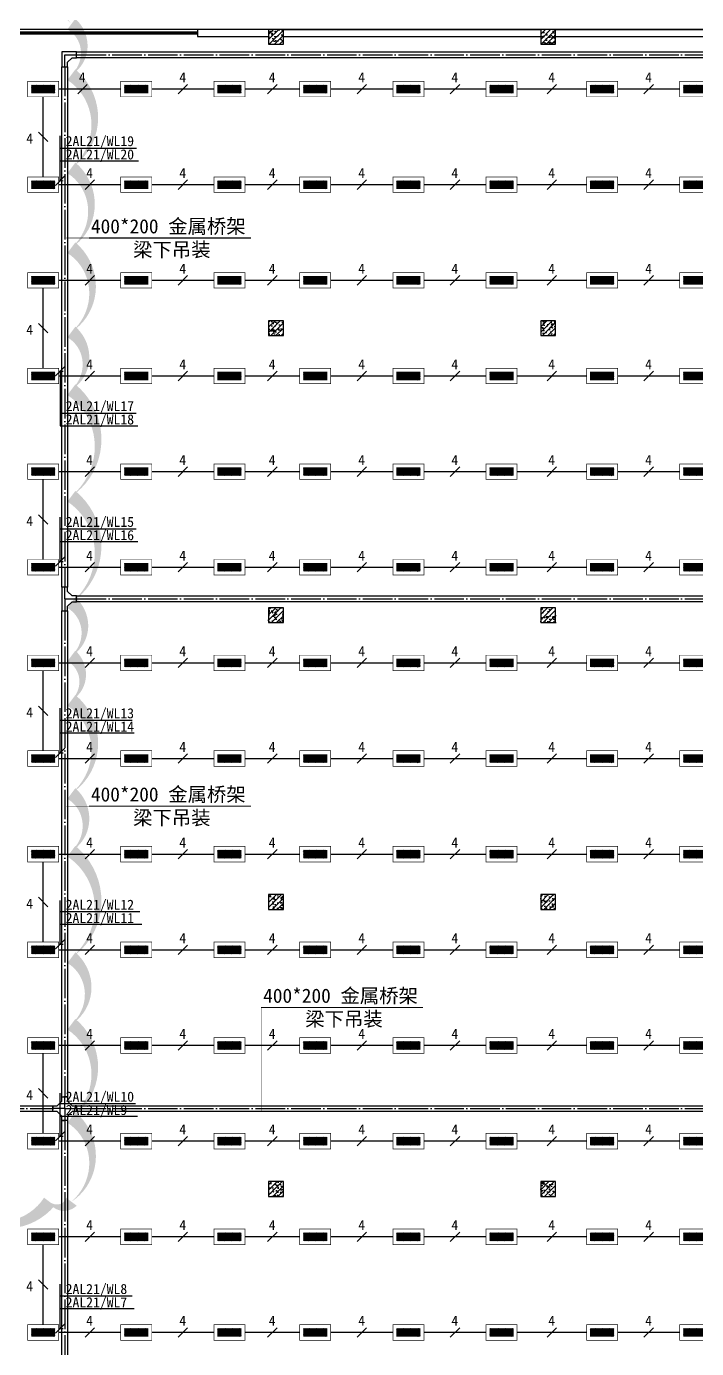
# Model space of a CAD drawing. Header units: millimetres. Extents: x -633009578 to 5705885, y -633235091 to 2571734.
# Drawn here: x 2807183 to 2829841, y 1879104 to 1923800 of the extents above; entities that cross this region are included whole.
import ezdxf

# ---------------------------------------------------------------- set-up
doc = ezdxf.new("R2010")
doc.units = ezdxf.units.MM
doc.header["$LTSCALE"] = 1000
doc.header["$MEASUREMENT"] = 0
for name, pattern in [('DASH', [0.35, 0.25, -0.1]), ('DASHED2', [0.375, 0.25, -0.125]), ('DOTE', [2.4200000000000004, 2, -0.2, 0.02, -0.2])]:
    doc.linetypes.add(name, pattern=pattern)
doc.layers.get('0').update_dxf_attribs({"color": 9})
for name, color, linetype in [('3T_WOOD', 21, 'Continuous'), ('A-COLUM(柱)', 255, 'Continuous'), ('A-DOOR(门）', 4, 'Continuous'), ('A-FLOR(看线)', 8, 'Continuous'), ('A-WALL(墙)', 255, 'Continuous'), ('DIM_MODI', 6, 'Continuous'), ('电-强电平面-标注', 3, 'Continuous'), ('电-强电平面-线缆', 3, 'Continuous'), ('电-桥架', 4, 'Continuous'), ('设备-照明', 3, 'Continuous'), ('设备-箱柜', 3, 'Continuous')]:
    doc.layers.add(name, color=color, linetype=linetype)
doc.styles.add('ELEC-DIM', font='simhei.ttf')
doc.styles.add('IDQSTYLE', font='simhei.ttf', dxfattribs={"width": 0.707, "bigfont": 'hztxt.shx'})

# ---------------------------------------------------------------- blocks, each defined once
blk = doc.blocks.new('$DorLib2D$00000213')
at = {"color": 0, "linetype": 'DASH', "const_width": 0.02}
blk.add_lwpolyline([(0.5, 3.552713678800501e-15), (-0.5, 3.552713678800501e-15)], dxfattribs=at)
blk = doc.blocks.new('_FZH')
h = blk.add_hatch()
h.set_pattern_fill('钢筋混凝土', color=256, scale=0.1, style=0)
h.set_pattern_definition([(45, (0, 0), (-0.1767766952966369, 0.1767766952966369), []), (50, (0, 0), (0.7172601826007535, -0.06275213498259512), [0.07500000000000001, -0.8250000000000001]), (355, (0, 0), (-0.138751333613, 0.7521921337000119), [0.06, -0.66]), (100.4514, (0.05977168000000001, -0.00522934), (0.5785093817140216, 0.6894395420609536), [0.06374019, -0.701142112]), (46.1842, (0, 0.2), (1.067241048625645, -0.1655190143290181), [0.1125, -1.2375]), (96.6356, (0.088936745, 0.186206693), (0.9346627055487033, 0.9741178709004418), [0.095610288, -1.051713]), (351.1842, (0, 0.2), (0.9346619451336272, 0.9741186009253247), [0.09000000000000001, -0.9900000000000001]), (21, (0.1, 0.15), (0.5969070521184617, -0.4026188906653388), [0.07500000000000001, -0.8250000000000001]), (326, (0.1, 0.15), (0.2433153319215824, 0.7251500450468529), [0.06, -0.66]), (71.4514, (0.149742233, 0.116448394), (0.84022262858149, 0.3225304967099524), [0.06374019, -0.701142112]), (37.50000000000001, (0, 0), (0.01215985531729062, 0.3328938538313115), [0, -0.652, 0, -0.67, 0, -0.6625000000000001]), (7.499999999999999, (0, 0), (0.2630695374421486, 0.3944117118823603), [0, -0.382, 0, -0.637, 0, -0.2525]), (-32.5, (-0.223, 0), (0.533822436172409, -0.02255487173437976), [0, -0.25, 0, -0.78, 0, -1.035]), (-42.5, (-0.323, 0), (0.5831861693423862, 0.1001049823323177), [0, -0.325, 0, -0.518, 0, -0.735])])
h.paths.add_polyline_path([(-0.5, -0.5), (0.5, -0.5), (0.5, 0.5), (-0.5, 0.5)])
blk.add_lwpolyline([(-0.5, -0.5), (0.5, -0.5), (0.5, 0.5), (-0.5, 0.5)], close=True)
blk = doc.blocks.new('9-3-1')
at = {"layer": 'A-FLOR(看线)'}
blk.add_lwpolyline([(1188740.598288323, 1245722.080888252), (1150790.598288637, 1245722.080878836)], dxfattribs=at)
at = {"layer": 'A-WALL(墙)'}
for p, q in [((1159490.598288553, 1245722.080887516), (1157090.598288573, 1245722.080887501)), ((1157090.598288573, 1245722.080887501), (1157090.598288573, 1245482.080887501)), ((1159990.598288553, 1245722.080887501), (1168690.598288553, 1245722.080887506)), ((1169190.598288553, 1245722.080887511), (1178390.598288553, 1245722.080887514)), ((1157090.598288573, 1245482.080887501), (1159490.598288553, 1245482.080887494)), ((1159990.598288553, 1245482.080887501), (1168690.598288553, 1245482.080887499)), ((1169190.598288553, 1245482.080887511), (1178390.598288553, 1245482.080887509))]:
    blk.add_line(p, q, dxfattribs=at)
at = {"layer": 'DIM_MODI', "color": 8}
blk.add_lwpolyline([(1148929.296649851, 1206091.103132453, 0, 450, 0.5), (1152079.296649851, 1206091.103132453, 0, 450, 0.5), (1152824.127306806, 1206091.103132453, 0, 450, 0.5), (1152824.127306806, 1208941.103132453, 0, 450, 0.5), (1152824.127306806, 1212091.103132453, 0, 450, 0.5), (1152824.127306806, 1214341.103132453, 0, 450, 0.5), (1152824.127306806, 1217941.103132453, 0, 450, 0.5), (1152824.127306806, 1219891.103132453, 0, 450, 0.5), (1152824.127306806, 1223041.103132453, 0, 450, 0.5), (1152824.127306806, 1224541.103132453, 0, 450, 0.5), (1152824.127306806, 1226341.103132453, 0, 450, 0.5), (1152824.127306806, 1229941.103132453, 0, 450, 0.5), (1152824.127306806, 1233541.103132453, 0, 450, 0.5), (1152824.127306806, 1235491.103132453, 0, 450, 0.5), (1152824.127306806, 1238341.103132453, 0, 450, 0.5), (1152824.127306806, 1241041.103132453, 0, 450, 0.5), (1152824.127306806, 1244191.103132453, 0, 450, 0.5), (1152824.127306806, 1245902.492323054, 0, 450, 0.5), (1148929.296649851, 1245902.492323054, 0, 450, 0.5)], format="xyseb", dxfattribs=at)
at = {"layer": 'A-COLUM(柱)', "xscale": 500, "yscale": 500, "zscale": 500}
for p in [(1159740.598288325, 1245472.080887664), (1168940.598288325, 1245472.080887664), (1159740.598288325, 1235622.080887664), (1168940.598288325, 1235622.080887664), (1159740.598288325, 1225922.080887664), (1168940.598288325, 1225922.080887664), (1159740.598288325, 1216222.080887664), (1168940.598288325, 1216222.080887664), (1159740.598288325, 1206522.080887664), (1168940.598288325, 1206522.080887664)]:
    blk.add_blockref('_FZH', p, dxfattribs=at)
at = {"layer": 'A-DOOR(门）', "extrusion": (0, 0, -1), "xscale": 6000, "yscale": 6000, "zscale": 6000}
blk.add_blockref('$DorLib2D$00000213', (-1154090.598288554, 1245602.080887502), dxfattribs=at)
blk = doc.blocks.new('*X353')
at = {"color": 0, "linetype": 'Continuous'}
for p, q in [((277.1059544658493, 221.9516255332986), (279.536990929048, 224.3826619964973)), ((277.1059544658493, 222.2344682457732), (279.2541482165735, 224.3826619964973)), ((277.1059544658493, 222.5173109582479), (278.9713055040988, 224.3826619964973)), ((277.1059544658493, 222.8001536707225), (278.6884627916242, 224.3826619964973)), ((277.1059544658493, 223.0829963831971), (278.4056200791496, 224.3826619964973)), ((277.1059544658493, 223.3658390956717), (278.122777366675, 224.3826619964973)), ((277.1059544658493, 223.6486818081463), (277.8399346542004, 224.3826619964973)), ((277.1059544658493, 223.9315245206209), (277.5570919417257, 224.3826619964973)), ((277.1059544658493, 224.2143672330955), (277.2742492292511, 224.3826619964973)), ((277.3198336415227, 221.8826619964973), (279.8198336415227, 224.3826619964973)), ((277.6026763539973, 221.8826619964973), (280.1026763539973, 224.3826619964973)), ((277.8855190664719, 221.8826619964973), (280.3855190664719, 224.3826619964973)), ((278.1683617789465, 221.8826619964973), (280.6683617789466, 224.3826619964973)), ((278.4512044914212, 221.8826619964973), (280.9512044914212, 224.3826619964973)), ((278.7340472038958, 221.8826619964973), (281.2340472038958, 224.3826619964973)), ((279.0168899163704, 221.8826619964973), (281.5168899163704, 224.3826619964973)), ((279.299732628845, 221.8826619964973), (281.799732628845, 224.3826619964973)), ((279.5825753413196, 221.8826619964973), (282.0825753413196, 224.3826619964973)), ((279.8654180537943, 221.8826619964973), (282.3654180537943, 224.3826619964973)), ((280.1482607662689, 221.8826619964973), (282.6482607662689, 224.3826619964973)), ((280.4311034787435, 221.8826619964973), (282.9311034787435, 224.3826619964973)), ((280.7139461912181, 221.8826619964973), (283.2139461912181, 224.3826619964973)), ((280.9967889036927, 221.8826619964973), (283.4967889036927, 224.3826619964973)), ((281.2796316161674, 221.8826619964973), (283.7796316161674, 224.3826619964973)), ((281.5624743286419, 221.8826619964973), (284.062474328642, 224.3826619964973)), ((281.8453170411166, 221.8826619964973), (284.3453170411166, 224.3826619964973)), ((282.1281597535912, 221.8826619964973), (284.6059544658494, 224.3604567087555)), ((282.4110024660658, 221.8826619964973), (284.6059544658494, 224.0776139962809)), ((282.6938451785405, 221.8826619964973), (284.6059544658494, 223.7947712838063)), ((282.976687891015, 221.8826619964973), (284.6059544658494, 223.5119285713317)), ((283.2595306034897, 221.8826619964973), (284.6059544658494, 223.229085858857)), ((283.5423733159643, 221.8826619964973), (284.6059544658494, 222.9462431463824)), ((283.8252160284389, 221.8826619964973), (284.6059544658494, 222.6634004339078)), ((284.1080587409135, 221.8826619964973), (284.6059544658494, 222.3805577214332)), ((284.3909014533882, 221.8826619964973), (284.6059544658494, 222.0977150089586))]:
    blk.add_line(p, q, dxfattribs=at)
blk = doc.blocks.new('HC000062')
at = {"color": 0, "linetype": 'Continuous', "const_width": 0.2}
for points in [[(-4.97662087547036, 2.499999999999943), (5.023379124529697, 2.499999999999943), (5.023379124529697, -2.500000000000057), (-4.97662087547036, -2.500000000000057), (-4.97662087547036, 2.499999999999943)], [(-3.72662087547036, 1.25), (-3.72662087547036, -1.250000000000057), (3.773379124529697, -1.250000000000057), (3.773379124529697, 1.25), (-3.72662087547036, 1.25)]]:
    blk.add_lwpolyline(points, dxfattribs=at)
at = {"color": 0, "linetype": 'Continuous'}
blk.add_blockref('*X353', (-280.8325753413197, -223.1326619964974), dxfattribs=at)
at = {"color": 0, "style": 'IDQSTYLE', "width": 0.7}
blk.add_attdef('PSFHATT', (7.023379124529697, -2.500000000000057), '', height=2.5, dxfattribs=at)

msp = doc.modelspace()

# ---------------------------------------------------------------- linework, layer by layer
at = {"layer": '电-强电平面-标注'}
for p, q in [((2809233.547865569, 1921842.029281538), (2808915.349814036, 1921523.831230003)), ((2812631.547865569, 1921842.029281538), (2812313.349814036, 1921523.831230003)), ((2815656.547865569, 1921842.029281538), (2815338.349814036, 1921523.831230003)), ((2818681.547865569, 1921842.029281538), (2818363.349814036, 1921523.831230003)), ((2821831.547865569, 1921842.029281538), (2821513.349814036, 1921523.831230003)), ((2825106.547865569, 1921842.029281538), (2824788.349814036, 1921523.831230003)), ((2828381.547865569, 1921842.029281538), (2828063.349814036, 1921523.831230003)), ((2807588.349814035, 1920225.412614866), (2807906.54786557, 1919907.214563332)), ((2808321.645043829, 1918584.929766567), (2808321.645043829, 1920098.5)), ((2808321.64504383, 1919689.500000001), (2810908.208862256, 1919689.500000001)), ((2808321.645043829, 1919261.500000001), (2810974.708861499, 1919261.500000001)), ((2808162.546018063, 1918425.830740799), (2808480.744069596, 1918744.028792334)), ((2809481.497865569, 1918608.695948195), (2809163.299814036, 1918290.49789666)), ((2812631.547865569, 1918608.695948195), (2812313.349814036, 1918290.49789666)), ((2815656.547865569, 1918608.695948195), (2815338.349814036, 1918290.49789666)), ((2818681.547865569, 1918608.695948195), (2818363.349814036, 1918290.49789666)), ((2821831.547865569, 1918608.695948195), (2821513.349814036, 1918290.49789666)), ((2825106.547865569, 1918608.695948195), (2824788.349814036, 1918290.49789666)), ((2828381.547865569, 1918608.695948195), (2828063.349814036, 1918290.49789666)), ((2809481.497865569, 1915375.362614851), (2809163.299814036, 1915057.164563317)), ((2812631.547865569, 1915375.362614851), (2812313.349814036, 1915057.164563317)), ((2815656.547865569, 1915375.362614851), (2815338.349814036, 1915057.164563317)), ((2818681.547865569, 1915375.362614851), (2818363.349814036, 1915057.164563317)), ((2821831.547865569, 1915375.362614851), (2821513.349814036, 1915057.164563317)), ((2825106.547865569, 1915375.362614851), (2824788.349814036, 1915057.164563317)), ((2828381.547865569, 1915375.362614851), (2828063.349814036, 1915057.164563317)), ((2807588.349814035, 1913758.695948194), (2807906.54786557, 1913440.497896661)), ((2808162.546018063, 1911983.830740799), (2808480.744069596, 1912302.028792334)), ((2808321.645043829, 1912142.929766567), (2808321.645043829, 1910303.000000001)), ((2809481.497865569, 1912142.029281538), (2809163.299814036, 1911823.831230003)), ((2812631.547865569, 1912142.029281538), (2812313.349814036, 1911823.831230003)), ((2815656.547865569, 1912142.029281538), (2815338.349814036, 1911823.831230003)), ((2818681.547865569, 1912142.029281538), (2818363.349814036, 1911823.831230003)), ((2821831.547865569, 1912142.029281538), (2821513.349814036, 1911823.831230003)), ((2825106.547865569, 1912142.029281538), (2824788.349814036, 1911823.831230003)), ((2828381.547865569, 1912142.029281538), (2828063.349814036, 1911823.831230003)), ((2808321.64504383, 1910731.000000001), (2810888.208862256, 1910731.000000001)), ((2808321.645043829, 1910303.000000001), (2810954.708861499, 1910303.000000001)), ((2809481.497865569, 1908908.695948195), (2809163.299814036, 1908590.49789666)), ((2812631.547865569, 1908908.695948195), (2812313.349814036, 1908590.49789666)), ((2815656.547865569, 1908908.695948195), (2815338.349814036, 1908590.49789666)), ((2818681.547865569, 1908908.695948195), (2818363.349814036, 1908590.49789666)), ((2821831.547865569, 1908908.695948195), (2821513.349814036, 1908590.49789666)), ((2825106.547865569, 1908908.695948195), (2824788.349814036, 1908590.49789666)), ((2828381.547865569, 1908908.695948195), (2828063.349814036, 1908590.49789666)), ((2807588.349814035, 1907292.029281522), (2807906.54786557, 1906973.831229989)), ((2808321.645043829, 1905713.929766567), (2808321.645043829, 1907212)), ((2808321.64504383, 1906818.500000001), (2810888.208862256, 1906818.500000001)), ((2808321.645043829, 1906390.500000001), (2810954.708861499, 1906390.500000001)), ((2808162.546018063, 1905554.830740799), (2808480.744069596, 1905873.028792334)), ((2809481.497865569, 1905675.362614851), (2809163.299814036, 1905357.164563317)), ((2812631.547865569, 1905675.362614851), (2812313.349814036, 1905357.164563317)), ((2815656.547865569, 1905675.362614851), (2815338.349814036, 1905357.164563317)), ((2818681.547865569, 1905675.362614851), (2818363.349814036, 1905357.164563317)), ((2821831.547865569, 1905675.362614851), (2821513.349814036, 1905357.164563317)), ((2825106.547865569, 1905675.362614851), (2824788.349814036, 1905357.164563317)), ((2828381.547865569, 1905675.362614851), (2828063.349814036, 1905357.164563317)), ((2809481.497865569, 1902442.029281538), (2809163.299814036, 1902123.831230003)), ((2812631.547865569, 1902442.029281538), (2812313.349814036, 1902123.831230003)), ((2815656.547865569, 1902442.029281538), (2815338.349814036, 1902123.831230003)), ((2818681.547865569, 1902442.029281538), (2818363.349814036, 1902123.831230003)), ((2821831.547865569, 1902442.029281538), (2821513.349814036, 1902123.831230003)), ((2825106.547865569, 1902442.029281538), (2824788.349814036, 1902123.831230003)), ((2828381.547865569, 1902442.029281538), (2828063.349814036, 1902123.831230003)), ((2807588.349814035, 1900825.362614866), (2807906.54786557, 1900507.164563332)), ((2808321.645043829, 1899243.429766567), (2808321.645043829, 1900757)), ((2808321.64504383, 1900348.000000001), (2810760.708862256, 1900348.000000001)), ((2808321.645043829, 1899920.000000001), (2810827.208861499, 1899920.000000001)), ((2808162.546018063, 1899084.330740799), (2808480.744069596, 1899402.528792334)), ((2809481.497865569, 1899208.695948195), (2809163.299814036, 1898890.49789666)), ((2812631.547865569, 1899208.695948195), (2812313.349814036, 1898890.49789666)), ((2815656.547865569, 1899208.695948195), (2815338.349814036, 1898890.49789666)), ((2818681.547865569, 1899208.695948195), (2818363.349814036, 1898890.49789666)), ((2821831.547865569, 1899208.695948195), (2821513.349814036, 1898890.49789666)), ((2825106.547865569, 1899208.695948195), (2824788.349814036, 1898890.49789666)), ((2828381.547865569, 1899208.695948195), (2828063.349814036, 1898890.49789666)), ((2809481.497865569, 1895975.362614851), (2809163.299814036, 1895657.164563317)), ((2812631.547865569, 1895975.362614851), (2812313.349814036, 1895657.164563317)), ((2815656.547865569, 1895975.362614851), (2815338.349814036, 1895657.164563317)), ((2818681.547865569, 1895975.362614851), (2818363.349814036, 1895657.164563317)), ((2821831.547865569, 1895975.362614851), (2821513.349814036, 1895657.164563317)), ((2825106.547865569, 1895975.362614851), (2824788.349814036, 1895657.164563317)), ((2828381.547865569, 1895975.362614851), (2828063.349814036, 1895657.164563317)), ((2807588.349814035, 1894358.645948194), (2807906.54786557, 1894040.447896661)), ((2808321.645043829, 1892770.929766567), (2808321.645043829, 1894249)), ((2808321.64504383, 1893875.500000001), (2811015.208862256, 1893875.500000001)), ((2808321.645043829, 1893447.500000001), (2811081.708861499, 1893447.500000001)), ((2808162.546018063, 1892611.830740799), (2808480.744069596, 1892930.028792334)), ((2809481.497865569, 1892742.029281538), (2809163.299814036, 1892423.831230003)), ((2812631.547865569, 1892742.029281538), (2812313.349814036, 1892423.831230003)), ((2815656.547865569, 1892742.029281538), (2815338.349814036, 1892423.831230003)), ((2818681.547865569, 1892742.029281538), (2818363.349814036, 1892423.831230003)), ((2821831.547865569, 1892742.029281538), (2821513.349814036, 1892423.831230003)), ((2825106.547865569, 1892742.029281538), (2824788.349814036, 1892423.831230003)), ((2828381.547865569, 1892742.029281538), (2828063.349814036, 1892423.831230003)), ((2809481.497865569, 1889508.695948195), (2809163.299814036, 1889190.49789666)), ((2812631.547865569, 1889508.695948195), (2812313.349814036, 1889190.49789666)), ((2815656.547865569, 1889508.695948195), (2815338.349814036, 1889190.49789666)), ((2818681.547865569, 1889508.695948195), (2818363.349814036, 1889190.49789666)), ((2821831.547865569, 1889508.695948195), (2821513.349814036, 1889190.49789666)), ((2825106.547865569, 1889508.695948195), (2824788.349814036, 1889190.49789666)), ((2828381.547865569, 1889508.695948195), (2828063.349814036, 1889190.49789666)), ((2807588.349814035, 1887892.029281522), (2807906.54786557, 1887573.831229989)), ((2808321.645043829, 1886281.429766567), (2808321.645043829, 1887735)), ((2808321.64504383, 1887386.000000001), (2810872.708862256, 1887386.000000001)), ((2808321.645043829, 1886958.000000001), (2810939.208861499, 1886958.000000001)), ((2808162.546018063, 1886122.330740799), (2808480.744069596, 1886440.528792334)), ((2809481.497865569, 1886275.362614851), (2809163.299814036, 1885957.164563317)), ((2812631.547865569, 1886275.362614851), (2812313.349814036, 1885957.164563317)), ((2815656.547865569, 1886275.362614851), (2815338.349814036, 1885957.164563317)), ((2818681.547865569, 1886275.362614851), (2818363.349814036, 1885957.164563317)), ((2821831.547865569, 1886275.362614851), (2821513.349814036, 1885957.164563317)), ((2825106.547865569, 1886275.362614851), (2824788.349814036, 1885957.164563317)), ((2828381.547865569, 1886275.362614851), (2828063.349814036, 1885957.164563317)), ((2809481.497865569, 1883042.029281538), (2809163.299814036, 1882723.831230003)), ((2812631.547865569, 1883042.029281538), (2812313.349814036, 1882723.831230003)), ((2815656.547865569, 1883042.029281538), (2815338.349814036, 1882723.831230003)), ((2818681.547865569, 1883042.029281538), (2818363.349814036, 1882723.831230003)), ((2821831.547865569, 1883042.029281538), (2821513.349814036, 1882723.831230003)), ((2825106.547865569, 1883042.029281538), (2824788.349814036, 1882723.831230003)), ((2828381.547865569, 1883042.029281538), (2828063.349814036, 1882723.831230003)), ((2807588.349814035, 1881425.362614866), (2807906.54786557, 1881107.164563332)), ((2808321.645043829, 1879780.429766567), (2808321.645043829, 1881277.5)), ((2808321.64504383, 1880885.000000001), (2810760.708862256, 1880885.000000001)), ((2808321.645043829, 1880457.000000001), (2810827.208861499, 1880457.000000001)), ((2808162.546018063, 1879621.330740799), (2808480.744069596, 1879939.528792334)), ((2809481.497865569, 1879808.695948195), (2809163.299814036, 1879490.49789666)), ((2812631.547865569, 1879808.695948195), (2812313.349814036, 1879490.49789666)), ((2815656.547865569, 1879808.695948195), (2815338.349814036, 1879490.49789666)), ((2818681.547865569, 1879808.695948195), (2818363.349814036, 1879490.49789666)), ((2821831.547865569, 1879808.695948195), (2821513.349814036, 1879490.49789666)), ((2825106.547865569, 1879808.695948195), (2824788.349814036, 1879490.49789666)), ((2828381.547865569, 1879808.695948195), (2828063.349814036, 1879490.49789666))]:
    msp.add_line(p, q, dxfattribs=at)
at = {"layer": '电-强电平面-线缆', "color": 1, "linetype": 'Continuous', "const_width": 45}
for points in [[(2808272.448839803, 1921682.930255771), (2810372.348839803, 1921682.930255771)], [(2811422.548839803, 1921682.930255771), (2813522.348839803, 1921682.930255771)], [(2814572.548839803, 1921682.930255771), (2816422.348839803, 1921682.930255771)], [(2817472.548839803, 1921682.930255771), (2819572.348839803, 1921682.930255771)], [(2820622.548839803, 1921682.930255771), (2822722.348839803, 1921682.930255771)], [(2823772.548839803, 1921682.930255771), (2826122.348839803, 1921682.930255771)], [(2827172.548839803, 1921682.930255771), (2829272.348839803, 1921682.930255771)], [(2807747.448839803, 1918712.196922428), (2807747.448839803, 1921420.430255771)], [(2808272.448839803, 1918580.263589084), (2808426.5, 1918580.263589084)], [(2808272.448839803, 1918449.596922427), (2810372.348839803, 1918449.596922427)], [(2811422.548839803, 1918449.596922427), (2813522.348839803, 1918449.596922427)], [(2814572.548839803, 1918449.596922427), (2816422.348839803, 1918449.596922427)], [(2817472.548839803, 1918449.596922427), (2819572.348839803, 1918449.596922427)], [(2820622.548839803, 1918449.596922427), (2822722.348839803, 1918449.596922427)], [(2823772.548839803, 1918449.596922427), (2826122.348839803, 1918449.596922427)], [(2827172.548839803, 1918449.596922427), (2829272.348839803, 1918449.596922427)], [(2808272.448839803, 1915216.263589084), (2810372.348839803, 1915216.263589084)], [(2811422.548839803, 1915216.263589084), (2813522.348839803, 1915216.263589084)], [(2814572.548839803, 1915216.263589084), (2816422.348839803, 1915216.263589084)], [(2817472.548839803, 1915216.263589084), (2819572.348839803, 1915216.263589084)], [(2820622.548839803, 1915216.263589084), (2822722.348839803, 1915216.263589084)], [(2823772.548839803, 1915216.263589084), (2826122.348839803, 1915216.263589084)], [(2827172.548839803, 1915216.263589084), (2829272.348839803, 1915216.263589084)], [(2807747.448839803, 1912245.530255771), (2807747.448839803, 1914953.663589084)], [(2808272.448839803, 1912138.263589084), (2808426.5, 1912138.263589084)], [(2808272.448839803, 1911982.930255771), (2810372.348839803, 1911982.930255771)], [(2811422.548839803, 1911982.930255771), (2813522.348839803, 1911982.930255771)], [(2814572.548839803, 1911982.930255771), (2816422.348839803, 1911982.930255771)], [(2817472.548839803, 1911982.930255771), (2819572.348839803, 1911982.930255771)], [(2820622.548839803, 1911982.930255771), (2822722.348839803, 1911982.930255771)], [(2823772.548839803, 1911982.930255771), (2826122.348839803, 1911982.930255771)], [(2827172.548839803, 1911982.930255771), (2829272.348839803, 1911982.930255771)], [(2807747.448839803, 1905778.863589084), (2807747.448839803, 1908486.996922427)], [(2808272.448839803, 1908749.596922427), (2810372.348839803, 1908749.596922427)], [(2811422.548839803, 1908749.596922427), (2813522.348839803, 1908749.596922427)], [(2814572.548839803, 1908749.596922427), (2816422.348839803, 1908749.596922427)], [(2817472.548839803, 1908749.596922427), (2819572.348839803, 1908749.596922427)], [(2820622.548839803, 1908749.596922427), (2822722.348839803, 1908749.596922427)], [(2823772.548839803, 1908749.596922427), (2826122.348839803, 1908749.596922427)], [(2827172.548839803, 1908749.596922427), (2829272.348839803, 1908749.596922427)], [(2808272.448839803, 1905709.263589084), (2808426.5, 1905709.263589084)], [(2808272.448839803, 1905516.263589084), (2810372.348839803, 1905516.263589084)], [(2811422.548839803, 1905516.263589084), (2813522.348839803, 1905516.263589084)], [(2814572.548839803, 1905516.263589084), (2816422.348839803, 1905516.263589084)], [(2817472.548839803, 1905516.263589084), (2819572.348839803, 1905516.263589084)], [(2820622.548839803, 1905516.263589084), (2822722.348839803, 1905516.263589084)], [(2823772.548839803, 1905516.263589084), (2826122.348839803, 1905516.263589084)], [(2827172.548839803, 1905516.263589084), (2829272.348839803, 1905516.263589084)], [(2808272.448839803, 1902282.930255771), (2810372.348839803, 1902282.930255771)], [(2811422.548839803, 1902282.930255771), (2813522.348839803, 1902282.930255771)], [(2814572.548839803, 1902282.930255771), (2816422.348839803, 1902282.930255771)], [(2817472.548839803, 1902282.930255771), (2819572.348839803, 1902282.930255771)], [(2820622.548839803, 1902282.930255771), (2822722.348839803, 1902282.930255771)], [(2823772.548839803, 1902282.930255771), (2826122.348839803, 1902282.930255771)], [(2827172.548839803, 1902282.930255771), (2829272.348839803, 1902282.930255771)], [(2807747.448839803, 1899312.196922428), (2807747.448839803, 1902020.330255771)], [(2808272.448839803, 1899238.763589084), (2808426.5, 1899238.763589084)], [(2808272.448839803, 1899049.596922427), (2810372.348839803, 1899049.596922427)], [(2811422.548839803, 1899049.596922427), (2813522.348839803, 1899049.596922427)], [(2814572.548839803, 1899049.596922427), (2816422.348839803, 1899049.596922427)], [(2817472.548839803, 1899049.596922427), (2819572.348839803, 1899049.596922427)], [(2820622.548839803, 1899049.596922427), (2822722.348839803, 1899049.596922427)], [(2823772.548839803, 1899049.596922427), (2826122.348839803, 1899049.596922427)], [(2827172.548839803, 1899049.596922427), (2829272.348839803, 1899049.596922427)], [(2807747.448839803, 1892845.430255771), (2807747.448839803, 1895553.663589084)], [(2808272.448839803, 1895816.263589084), (2810372.348839803, 1895816.263589084)], [(2811422.548839803, 1895816.263589084), (2813522.348839803, 1895816.263589084)], [(2814572.548839803, 1895816.263589084), (2816422.348839803, 1895816.263589084)], [(2817472.548839803, 1895816.263589084), (2819572.348839803, 1895816.263589084)], [(2820622.548839803, 1895816.263589084), (2822722.348839803, 1895816.263589084)], [(2823772.548839803, 1895816.263589084), (2826122.348839803, 1895816.263589084)], [(2827172.548839803, 1895816.263589084), (2829272.348839803, 1895816.263589084)], [(2808272.448839803, 1892766.263589084), (2808426.5, 1892766.263589084)], [(2808272.448839803, 1892582.930255771), (2810372.348839803, 1892582.930255771)], [(2811422.548839803, 1892582.930255771), (2813522.348839803, 1892582.930255771)], [(2814572.548839803, 1892582.930255771), (2816422.348839803, 1892582.930255771)], [(2817472.548839803, 1892582.930255771), (2819572.348839803, 1892582.930255771)], [(2820622.548839803, 1892582.930255771), (2822722.348839803, 1892582.930255771)], [(2823772.548839803, 1892582.930255771), (2826122.348839803, 1892582.930255771)], [(2827172.548839803, 1892582.930255771), (2829272.348839803, 1892582.930255771)], [(2808272.448839803, 1889349.596922427), (2810372.348839803, 1889349.596922427)], [(2811422.548839803, 1889349.596922427), (2813522.348839803, 1889349.596922427)], [(2814572.548839803, 1889349.596922427), (2816422.348839803, 1889349.596922427)], [(2817472.548839803, 1889349.596922427), (2819572.348839803, 1889349.596922427)], [(2820622.548839803, 1889349.596922427), (2822722.348839803, 1889349.596922427)], [(2823772.548839803, 1889349.596922427), (2826122.348839803, 1889349.596922427)], [(2827172.548839803, 1889349.596922427), (2829272.348839803, 1889349.596922427)], [(2807747.448839803, 1886378.763589084), (2807747.448839803, 1889087.096922427)], [(2808272.448839803, 1886276.763589084), (2808426.5, 1886276.763589084)], [(2808272.448839803, 1886116.263589084), (2810372.348839803, 1886116.263589084)], [(2811422.548839803, 1886116.263589084), (2813522.348839803, 1886116.263589084)], [(2814572.548839803, 1886116.263589084), (2816422.348839803, 1886116.263589084)], [(2817472.548839803, 1886116.263589084), (2819572.348839803, 1886116.263589084)], [(2820622.548839803, 1886116.263589084), (2822722.348839803, 1886116.263589084)], [(2823772.548839803, 1886116.263589084), (2826122.348839803, 1886116.263589084)], [(2827172.548839803, 1886116.263589084), (2829272.348839803, 1886116.263589084)], [(2807747.448839803, 1879912.096922427), (2807747.448839803, 1882620.430255771)], [(2808272.448839803, 1882882.930255771), (2810372.348839803, 1882882.930255771)], [(2811422.548839803, 1882882.930255771), (2813522.348839803, 1882882.930255771)], [(2814572.548839803, 1882882.930255771), (2816422.348839803, 1882882.930255771)], [(2817472.548839803, 1882882.930255771), (2819572.348839803, 1882882.930255771)], [(2820622.548839803, 1882882.930255771), (2822722.348839803, 1882882.930255771)], [(2823772.548839803, 1882882.930255771), (2826122.348839803, 1882882.930255771)], [(2827172.548839803, 1882882.930255771), (2829272.348839803, 1882882.930255771)], [(2808272.448839803, 1879775.763589084), (2808426.5, 1879775.763589084)], [(2808272.448839803, 1879649.596922427), (2810372.348839803, 1879649.596922427)], [(2811422.548839803, 1879649.596922427), (2813522.348839803, 1879649.596922427)], [(2814572.548839803, 1879649.596922427), (2816422.348839803, 1879649.596922427)], [(2817472.548839803, 1879649.596922427), (2819572.348839803, 1879649.596922427)], [(2820622.548839803, 1879649.596922427), (2822722.348839803, 1879649.596922427)], [(2823772.548839803, 1879649.596922427), (2826122.348839803, 1879649.596922427)], [(2827172.548839803, 1879649.596922427), (2829272.348839803, 1879649.596922427)]]:
    msp.add_lwpolyline(points, dxfattribs=at)
at = {"layer": '电-桥架', "color": 5, "linetype": 'DOTE', "ltscale": 0.5}
for p, q in [((2808475.999999144, 1922439.5), (2808475.999999134, 1922839.5)), ((2808475.999999134, 1922839.5), (2808875.999999134, 1922839.5)), ((2808875.999999134, 1922839.5), (2845222.499998916, 1922839.5)), ((2808475.999999144, 1922439.5), (2808475.999999578, 1904846)), ((2808476.000000224, 1904446.00000002), (2808476.000000186, 1904846.00000002)), ((2808476.000000224, 1904446.00000002), (2808476.000000262, 1904046.00000002)), ((2808476.000000224, 1904446.00000002), (2808876.000000224, 1904446.00000002)), ((2808475.999999597, 1904046), (2808476.000000002, 1887615)), ((2808876.000000224, 1904446.00000002), (2845222.499999333, 1904446.00000002)), ((2808476.000000012, 1887215), (2808476.000000002, 1887615)), ((2806101.000098119, 1887215), (2808076.000000012, 1887215)), ((2808476.000000012, 1887215), (2808076.000000012, 1887215)), ((2808476.000000012, 1887215), (2808876.000000012, 1887215)), ((2808476.000000012, 1887215), (2808476.000000022, 1886815)), ((2808876.000000012, 1887214.99999998), (2845222.499999778, 1887214.99999998)), ((2808476.000000022, 1886815), (2808476.000000556, 1866162.500007175))]:
    msp.add_line(p, q, dxfattribs=at)
at = {"layer": '电-桥架', "color": 9, "linetype": 'DASHED2', "ltscale": 0.5}
for p, q in [((2808575.999999578, 1904846.000000003), (2808375.999999578, 1904845.999999997)), ((2808375.999999598, 1904045.999999997), (2808575.999999598, 1904046.000000003)), ((2808576.000000003, 1887615.000000003), (2808376.000000003, 1887614.999999997)), ((2808076.000000012, 1887315), (2808076.000000013, 1887115)), ((2808376.000000023, 1886814.999999997), (2808576.000000023, 1886815.000000003))]:
    msp.add_line(p, q, dxfattribs=at)
at = {"layer": '电-桥架', "ltscale": 0.5}
for points in [[(2808575.999999144, 1922439.500000002), (2808575.99999914, 1922589.500000002), (2808725.999999134, 1922739.5), (2808875.999999134, 1922739.5), (2808875.999999135, 1922939.5), (2808375.999999132, 1922939.5), (2808375.999999144, 1922439.499999998)], [(2845222.499998917, 1922739.5), (2808875.999999135, 1922739.5), (2808875.999999134, 1922939.5), (2845222.499998916, 1922939.5)], [(2808576.000000262, 1904046.000000028), (2808576.000000248, 1904196.000000028), (2808726.000000224, 1904346.00000002), (2808876.000000224, 1904346.00000002), (2808876.000000225, 1904546.00000002), (2808726.000000225, 1904546.00000002), (2808576.000000201, 1904696.000000028), (2808576.000000187, 1904846.000000028), (2808376.000000187, 1904846.000000011), (2808376.000000262, 1904046.000000011)], [(2808876.000000013, 1887115), (2808726.000000013, 1887115), (2808576.000000019, 1886965.000000003), (2808576.000000023, 1886815.000000003), (2808376.000000023, 1886814.999999997), (2808376.000000019, 1886964.999999997), (2808226.000000013, 1887115), (2808076.000000013, 1887115), (2808076.000000012, 1887315), (2808226.000000012, 1887315), (2808376.000000007, 1887464.999999997), (2808376.000000003, 1887614.999999997), (2808576.000000003, 1887615.000000003), (2808576.000000007, 1887465.000000003), (2808726.000000012, 1887315), (2808876.000000012, 1887315)]]:
    msp.add_lwpolyline(points, close=True, dxfattribs=at)
for points in [[(2808375.999999578, 1904846.000000011), (2808375.999999144, 1922439.499999997), (2808575.999999144, 1922439.500000003), (2808575.999999578, 1904846.000000028)], [(2845222.499999334, 1904346.00000002), (2808876.000000225, 1904346.00000002), (2808876.000000224, 1904546.00000002), (2845222.499999333, 1904546.00000002)], [(2808376.000000003, 1887614.999999997), (2808375.999999598, 1904045.999999997)], [(2808575.999999598, 1904046.000000003), (2808575.999999598, 1904045.999945411)], [(2808575.999999598, 1904045.999945411), (2808576.000000003, 1887615.000000003)], [(2806101.0000982, 1887315), (2808076.000000012, 1887315)], [(2808076.000000013, 1887115), (2806101.000098121, 1887115)], [(2845222.499999778, 1887114.99999998), (2808876.000000013, 1887114.99999998), (2808876.000000012, 1887314.99999998), (2845222.499999778, 1887314.99999998)], [(2808576.000000023, 1886815.000000003), (2808576.000000557, 1866162.500007178), (2808376.000000557, 1866162.500007172), (2808376.000000023, 1886814.999999997)]]:
    msp.add_lwpolyline(points, dxfattribs=at)
at = {"layer": '设备-箱柜', "color": 6}
for points in [[(2808533.200002362, 1916648.048434752, 12, 12, 0), (2809300.684925182, 1916648.048434752, 12, 12, 0), (2809300.684925182, 1916648.048434752, 36, 36, 0), (2814772.628677522, 1916648.048434752, 36, 36, 0)], [(2808533.200002362, 1897443.048434752, 12, 12, 0), (2809300.684925182, 1897443.048434752, 12, 12, 0), (2809300.684925182, 1897443.048434752, 36, 36, 0), (2814772.628677522, 1897443.048434752, 36, 36, 0)], [(2815123.280695075, 1887143, 12, 12, 0), (2815123.280695075, 1890637.501676125, 12, 12, 0), (2815123.280695075, 1890637.501676125, 36, 36, 0), (2820595.224447415, 1890637.501676125, 36, 36, 0)]]:
    msp.add_lwpolyline(points, format="xyseb", dxfattribs=at)

# ---------------------------------------------------------------- block references
at = {"layer": '3T_WOOD'}
msp.add_blockref('9-3-1', (1655879.395743424, 677977.51603476), dxfattribs=at)
at = {"layer": '设备-照明', "xscale": 105, "yscale": 105, "zscale": 105}
for p in [(2807744.994031727, 1921682.930255771), (2810894.994031727, 1921682.930255771), (2814044.994031727, 1921682.930255771), (2816944.994031727, 1921682.930255771), (2820094.994031727, 1921682.930255771), (2823244.994031727, 1921682.930255771), (2826644.994031727, 1921682.930255771), (2829794.994031727, 1921682.930255771), (2807744.994031727, 1918449.596922427), (2810894.994031727, 1918449.596922427), (2814044.994031727, 1918449.596922427), (2816944.994031727, 1918449.596922427), (2820094.994031727, 1918449.596922427), (2823244.994031727, 1918449.596922427), (2826644.994031727, 1918449.596922427), (2829794.994031727, 1918449.596922427), (2807744.994031727, 1915216.263589084), (2810894.994031727, 1915216.263589084), (2814044.994031727, 1915216.263589084), (2816944.994031727, 1915216.263589084), (2820094.994031727, 1915216.263589084), (2823244.994031727, 1915216.263589084), (2826644.994031727, 1915216.263589084), (2829794.994031727, 1915216.263589084), (2807744.994031727, 1911982.930255771), (2810894.994031727, 1911982.930255771), (2814044.994031727, 1911982.930255771), (2816944.994031727, 1911982.930255771), (2820094.994031727, 1911982.930255771), (2823244.994031727, 1911982.930255771), (2826644.994031727, 1911982.930255771), (2829794.994031727, 1911982.930255771), (2807744.994031727, 1908749.596922427), (2810894.994031727, 1908749.596922427), (2814044.994031727, 1908749.596922427), (2816944.994031727, 1908749.596922427), (2820094.994031727, 1908749.596922427), (2823244.994031727, 1908749.596922427), (2826644.994031727, 1908749.596922427), (2829794.994031727, 1908749.596922427), (2807744.994031727, 1905516.263589084), (2810894.994031727, 1905516.263589084), (2814044.994031727, 1905516.263589084), (2816944.994031727, 1905516.263589084), (2820094.994031727, 1905516.263589084), (2823244.994031727, 1905516.263589084), (2826644.994031727, 1905516.263589084), (2829794.994031727, 1905516.263589084), (2807744.994031727, 1902282.930255771), (2810894.994031727, 1902282.930255771), (2814044.994031727, 1902282.930255771), (2816944.994031727, 1902282.930255771), (2820094.994031727, 1902282.930255771), (2823244.994031727, 1902282.930255771), (2826644.994031727, 1902282.930255771), (2829794.994031727, 1902282.930255771), (2807744.994031727, 1899049.596922427), (2810894.994031727, 1899049.596922427), (2814044.994031727, 1899049.596922427), (2816944.994031727, 1899049.596922427), (2820094.994031727, 1899049.596922427), (2823244.994031727, 1899049.596922427), (2826644.994031727, 1899049.596922427), (2829794.994031727, 1899049.596922427), (2807744.994031727, 1895816.263589084), (2810894.994031727, 1895816.263589084), (2814044.994031727, 1895816.263589084), (2816944.994031727, 1895816.263589084), (2820094.994031727, 1895816.263589084), (2823244.994031727, 1895816.263589084), (2826644.994031727, 1895816.263589084), (2829794.994031727, 1895816.263589084), (2807744.994031727, 1892582.930255771), (2810894.994031727, 1892582.930255771), (2814044.994031727, 1892582.930255771), (2816944.994031727, 1892582.930255771), (2820094.994031727, 1892582.930255771), (2823244.994031727, 1892582.930255771), (2826644.994031727, 1892582.930255771), (2829794.994031727, 1892582.930255771), (2807744.994031727, 1889349.596922427), (2810894.994031727, 1889349.596922427), (2814044.994031727, 1889349.596922427), (2816944.994031727, 1889349.596922427), (2820094.994031727, 1889349.596922427), (2823244.994031727, 1889349.596922427), (2826644.994031727, 1889349.596922427), (2829794.994031727, 1889349.596922427), (2807744.994031727, 1886116.263589084), (2810894.994031727, 1886116.263589084), (2814044.994031727, 1886116.263589084), (2816944.994031727, 1886116.263589084), (2820094.994031727, 1886116.263589084), (2823244.994031727, 1886116.263589084), (2826644.994031727, 1886116.263589084), (2829794.994031727, 1886116.263589084), (2807744.994031727, 1882882.930255771), (2810894.994031727, 1882882.930255771), (2814044.994031727, 1882882.930255771), (2816944.994031727, 1882882.930255771), (2820094.994031727, 1882882.930255771), (2823244.994031727, 1882882.930255771), (2826644.994031727, 1882882.930255771), (2829794.994031727, 1882882.930255771), (2807744.994031727, 1879649.596922427), (2810894.994031727, 1879649.596922427), (2814044.994031727, 1879649.596922427), (2816944.994031727, 1879649.596922427), (2820094.994031727, 1879649.596922427), (2823244.994031727, 1879649.596922427), (2826644.994031727, 1879649.596922427), (2829794.994031727, 1879649.596922427)]:
    msp.add_blockref('HC000062', p, dxfattribs=at)

# ---------------------------------------------------------------- texts
at = {"layer": '电-强电平面-标注', "style": 'ELEC-DIM'}
for s, p in [('4', (2808952.929852459, 1921907.930255771)), ('4', (2812350.929852459, 1921907.930255771)), ('4', (2815375.929852459, 1921907.930255771)), ('4', (2818400.929852459, 1921907.930255771)), ('4', (2821550.929852459, 1921907.930255771)), ('4', (2824825.929852459, 1921907.930255771)), ('4', (2828100.929852459, 1921907.930255771)), ('4', (2807175.929852461, 1919841.313589097)), ('2AL21/WL19', (2808509.500001496, 1919753.500000001)), ('2AL21/WL20', (2808509.500001495, 1919304.000000001)), ('4', (2809200.879852458, 1918674.596922427)), ('4', (2812350.929852459, 1918674.596922427)), ('4', (2815375.929852459, 1918674.596922427)), ('4', (2818400.929852459, 1918674.596922427)), ('4', (2821550.929852459, 1918674.596922427)), ('4', (2824825.929852459, 1918674.596922427)), ('4', (2828100.929852459, 1918674.596922427)), ('4', (2809200.879852458, 1915441.263589084)), ('4', (2812350.929852459, 1915441.263589084)), ('4', (2815375.929852459, 1915441.263589084)), ('4', (2818400.929852459, 1915441.263589084)), ('4', (2821550.929852459, 1915441.263589084)), ('4', (2824825.929852459, 1915441.263589084)), ('4', (2828100.929852459, 1915441.263589084)), ('4', (2807175.929852461, 1913374.596922425)), ('4', (2809200.879852458, 1912207.930255771)), ('4', (2812350.929852459, 1912207.930255771)), ('4', (2815375.929852459, 1912207.930255771)), ('4', (2818400.929852459, 1912207.930255771)), ('4', (2821550.929852459, 1912207.930255771)), ('4', (2824825.929852459, 1912207.930255771)), ('4', (2828100.929852459, 1912207.930255771)), ('2AL21/WL17', (2808509.500001496, 1910795.000000001)), ('2AL21/WL18', (2808509.500001495, 1910345.500000001)), ('4', (2809200.879852458, 1908974.596922427)), ('4', (2812350.929852459, 1908974.596922427)), ('4', (2815375.929852459, 1908974.596922427)), ('4', (2818400.929852459, 1908974.596922427)), ('4', (2821550.929852459, 1908974.596922427)), ('4', (2824825.929852459, 1908974.596922427)), ('4', (2828100.929852459, 1908974.596922427)), ('4', (2807175.929852461, 1906907.930255753)), ('2AL21/WL15', (2808509.500001496, 1906882.500000001)), ('2AL21/WL16', (2808509.500001495, 1906433.000000001)), ('4', (2809200.879852458, 1905741.263589084)), ('4', (2812350.929852459, 1905741.263589084)), ('4', (2815375.929852459, 1905741.263589084)), ('4', (2818400.929852459, 1905741.263589084)), ('4', (2821550.929852459, 1905741.263589084)), ('4', (2824825.929852459, 1905741.263589084)), ('4', (2828100.929852459, 1905741.263589084)), ('4', (2809200.879852458, 1902507.930255771)), ('4', (2812350.929852459, 1902507.930255771)), ('4', (2815375.929852459, 1902507.930255771)), ('4', (2818400.929852459, 1902507.930255771)), ('4', (2821550.929852459, 1902507.930255771)), ('4', (2824825.929852459, 1902507.930255771)), ('4', (2828100.929852459, 1902507.930255771)), ('4', (2807175.929852461, 1900441.263589097)), ('2AL21/WL13', (2808509.500001496, 1900412.000000001)), ('2AL21/WL14', (2808509.500001495, 1899962.500000001)), ('4', (2809200.879852458, 1899274.596922427)), ('4', (2812350.929852459, 1899274.596922427)), ('4', (2815375.929852459, 1899274.596922427)), ('4', (2818400.929852459, 1899274.596922427)), ('4', (2821550.929852459, 1899274.596922427)), ('4', (2824825.929852459, 1899274.596922427)), ('4', (2828100.929852459, 1899274.596922427)), ('4', (2809200.879852458, 1896041.263589084)), ('4', (2812350.929852459, 1896041.263589084)), ('4', (2815375.929852459, 1896041.263589084)), ('4', (2818400.929852459, 1896041.263589084)), ('4', (2821550.929852459, 1896041.263589084)), ('4', (2824825.929852459, 1896041.263589084)), ('4', (2828100.929852459, 1896041.263589084)), ('4', (2807175.929852461, 1893974.546922425)), ('2AL21/WL12', (2808509.500001496, 1893939.500000001)), ('2AL21/WL11', (2808509.500001495, 1893490.000000001)), ('4', (2809200.879852458, 1892807.930255771)), ('4', (2812350.929852459, 1892807.930255771)), ('4', (2815375.929852459, 1892807.930255771)), ('4', (2818400.929852459, 1892807.930255771)), ('4', (2821550.929852459, 1892807.930255771)), ('4', (2824825.929852459, 1892807.930255771)), ('4', (2828100.929852459, 1892807.930255771)), ('4', (2809200.879852458, 1889574.596922427)), ('4', (2812350.929852459, 1889574.596922427)), ('4', (2815375.929852459, 1889574.596922427)), ('4', (2818400.929852459, 1889574.596922427)), ('4', (2821550.929852459, 1889574.596922427)), ('4', (2824825.929852459, 1889574.596922427)), ('4', (2828100.929852459, 1889574.596922427)), ('4', (2807175.929852461, 1887507.930255753)), ('2AL21/WL10', (2808509.500001496, 1887450.000000001)), ('2AL21/WL9', (2808509.500001495, 1887000.500000001)), ('4', (2809200.879852458, 1886341.263589084)), ('4', (2812350.929852459, 1886341.263589084)), ('4', (2815375.929852459, 1886341.263589084)), ('4', (2818400.929852459, 1886341.263589084)), ('4', (2821550.929852459, 1886341.263589084)), ('4', (2824825.929852459, 1886341.263589084)), ('4', (2828100.929852459, 1886341.263589084)), ('4', (2809200.879852458, 1883107.930255771)), ('4', (2812350.929852459, 1883107.930255771)), ('4', (2815375.929852459, 1883107.930255771)), ('4', (2818400.929852459, 1883107.930255771)), ('4', (2821550.929852459, 1883107.930255771)), ('4', (2824825.929852459, 1883107.930255771)), ('4', (2828100.929852459, 1883107.930255771)), ('4', (2807175.929852461, 1881041.263589097)), ('2AL21/WL8', (2808509.500001496, 1880949.000000001)), ('2AL21/WL7', (2808509.500001495, 1880499.500000001)), ('4', (2809200.879852458, 1879874.596922427)), ('4', (2812350.929852459, 1879874.596922427)), ('4', (2815375.929852459, 1879874.596922427)), ('4', (2818400.929852459, 1879874.596922427)), ('4', (2821550.929852459, 1879874.596922427)), ('4', (2824825.929852459, 1879874.596922427)), ('4', (2828100.929852459, 1879874.596922427))]:
    msp.add_text(s, height=339.8734177215189, dxfattribs=at).set_placement(p)
at = {"layer": '设备-箱柜', "color": 6, "style": 'ELEC-DIM'}
for s, p in [('400*200 金属桥架', (2809364.514726029, 1916803.811558662)), ('梁下吊装', (2810788.979368475, 1916016.349009366)), ('400*200 金属桥架', (2809364.514726029, 1897598.811558662)), ('梁下吊装', (2810788.979368475, 1896811.349009366)), ('400*200 金属桥架', (2815187.110495922, 1890793.264800035)), ('梁下吊装', (2816611.575138368, 1890005.802250739))]:
    msp.add_text(s, height=480, dxfattribs=at).set_placement(p)

doc.saveas('drawing.dxf')
